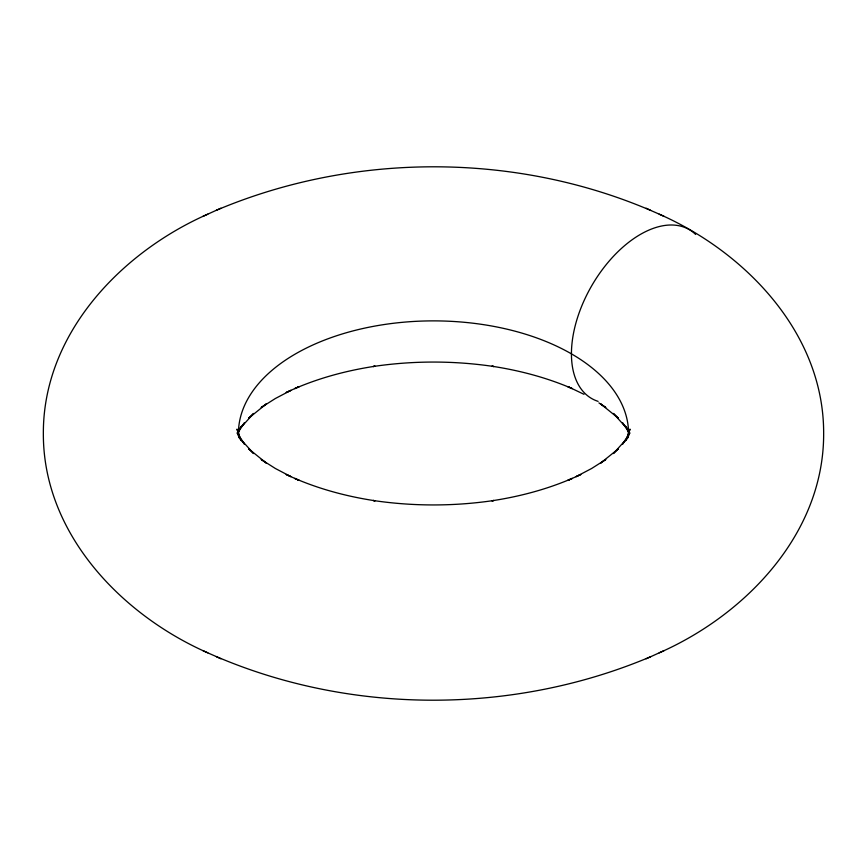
<?xml version="1.0" encoding="UTF-8"?>
<svg xmlns="http://www.w3.org/2000/svg" width="867" height="867" viewBox="0 0 867 867"><rect width="100%" height="100%" fill="white"/><g stroke="black" fill="none" stroke-linecap="round" stroke-linejoin="round"><path stroke-width="1.3" d="M628.716 432.102L627.946 437.846L629.171 430.585M627.892 436.329L630.006 429.1L625.887 440.577L629.875 432.785L622.539 444.153L627.134 438.301L613.381 453.56L618.431 448.738L600.614 463.119L605.816 459.488L591.641 468.483L576.056 476.677L580.836 474.487L567.777 480.437L572.274 478.378C546.633 489.443 519.431 496.585 491.86 500.79L493.908 500.487C453.929 506.426 413.071 506.426 373.092 500.476L375.14 500.779C347.569 496.585 320.367 489.432 294.726 478.378L299.223 480.437L286.175 474.487L290.944 476.666L275.359 468.483L261.184 459.488L266.386 463.119L248.58 448.727L253.619 453.56L239.877 438.301L244.472 444.153L237.125 432.785L241.113 440.577L237.005 429.1L239.108 436.329M238.804 432.134L241.113 426.423L237.775 433.121M240.549 428.482L244.472 422.847L239.877 428.699L253.619 413.44L248.58 418.273L266.386 403.881L261.184 407.512L275.359 398.517L290.944 390.334L286.175 392.513L299.223 386.563L294.726 388.622C320.367 377.568 347.569 370.415 375.14 366.221L373.092 366.524C413.071 360.574 453.929 360.574 493.908 366.524L491.86 366.221C519.431 370.415 546.633 377.568 572.274 388.622L567.777 386.563L584.011 394.312M207.798 214.16C121.022 252.34 42.992 333.773 43.35 433.5C42.992 533.227 121.022 614.66 207.798 652.84M659.202 652.84C745.988 614.67 824.018 533.238 823.65 433.5C824.008 333.773 745.978 252.34 659.202 214.16M216.403 210.258C357.432 150.63 524.752 152.093 663.981 216.338M203.019 650.662C342.248 714.907 509.579 716.37 650.608 656.752M203.019 216.338L220.901 208.199M646.099 658.812L663.981 650.662M646.099 208.199L650.597 210.258M216.403 656.742L220.901 658.801M598.913 402.917L605.816 407.512L600.614 403.881L618.42 418.273L613.381 413.44L627.123 428.699L622.528 422.847L626.451 428.482M629.225 433.121L625.887 426.423L628.196 432.134M237.829 430.585L239.054 437.846L238.284 432.102M238.479 436.177A195.075 112.623 0 0 1 433.5 320.877A195.075 112.623 0 0 1 628.521 436.177M598.1 401.367A97.537 56.312 -60 0 1 592.074 285.135A97.537 56.312 -60 0 1 695.627 234.437"/></g></svg>
